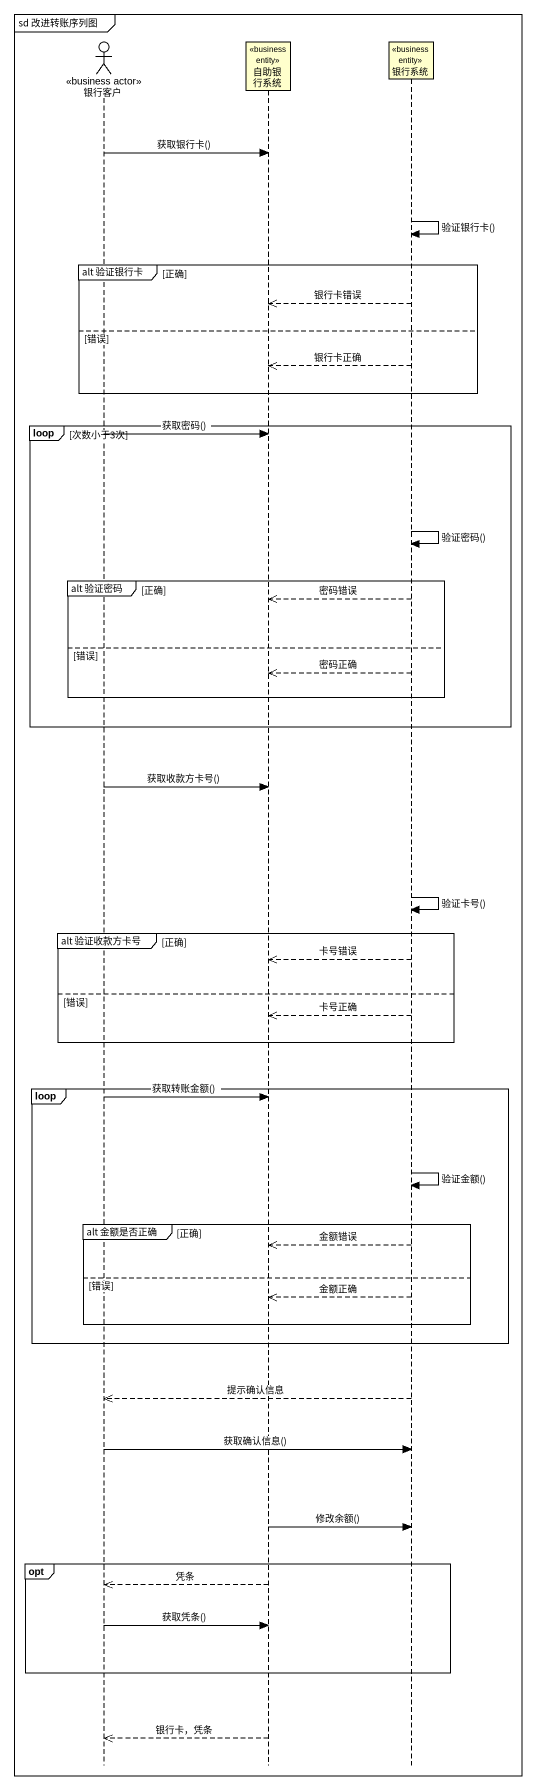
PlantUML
@startuml
mainframe sd 改进转账序列图
hide footbox
actor 银行客户 <<business actor>>
participant 自助银行系统 <<business entity>>
participant 银行系统 <<business entity>>

银行客户 -> 自助银行系统 : 获取银行卡()
银行系统 -> 银行系统 : 验证银行卡()
group alt 验证银行卡 [正确]
  银行系统 -->> 自助银行系统 : 银行卡错误
else 错误
  银行系统 -->> 自助银行系统 : 银行卡正确
end
loop 次数小于3次
  银行客户 -> 自助银行系统 : 获取密码()
  银行系统 -> 银行系统 : 验证密码()
  group alt 验证密码 [正确]
    银行系统 -->> 自助银行系统 : 密码错误
  else 错误
    银行系统 -->> 自助银行系统 : 密码正确
  end
end
银行客户 -> 自助银行系统 : 获取收款方卡号()
银行系统 -> 银行系统 : 验证卡号()
group alt 验证收款方卡号 [正确]
  银行系统 -->> 自助银行系统 : 卡号错误
else 错误
  银行系统 -->> 自助银行系统 : 卡号正确
end
loop
  银行客户 -> 自助银行系统 : 获取转账金额()
  银行系统 -> 银行系统 : 验证金额()
  group alt 金额是否正确 [正确]
    银行系统 -->> 自助银行系统 : 金额错误
  else 错误
    银行系统 -->> 自助银行系统 : 金额正确
  end
end
银行系统 -->> 银行客户 : 提示确认信息
银行客户 -> 银行系统 : 获取确认信息()
自助银行系统 -> 银行系统 : 修改余额()
opt
  自助银行系统 -->> 银行客户 : 凭条
  银行客户 -> 自助银行系统 : 获取凭条()
end
自助银行系统 -->> 银行客户 : 银行卡，凭条
@enduml
